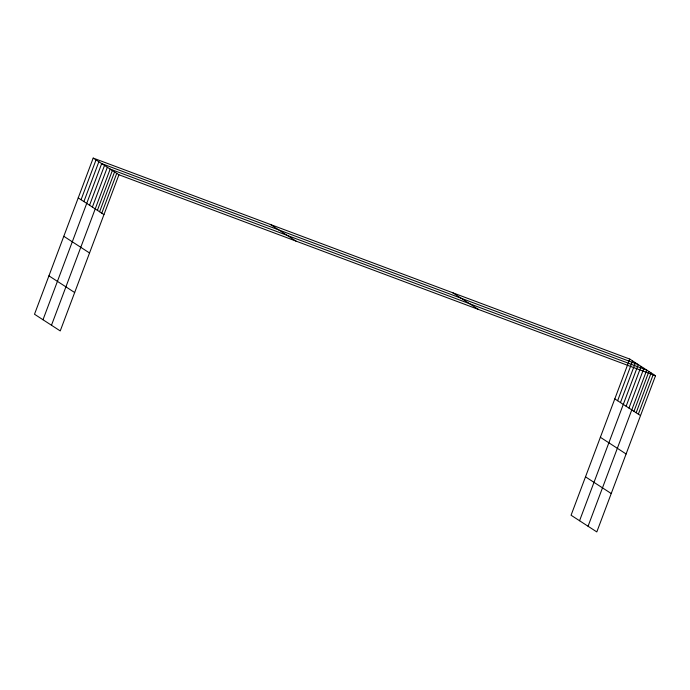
<?xml version="1.0" encoding="UTF-8"?>
<svg xmlns="http://www.w3.org/2000/svg" width="690" height="690" viewBox="0 0 690 690"><rect width="100%" height="100%" fill="white"/><g stroke="black" fill="none" stroke-linecap="round" stroke-linejoin="round"><path stroke-width="1.03" d="M93.193 158.079L34.5 314.235L60.237 330.924L118.93 174.768L93.193 158.079L629.763 359.076L655.5 375.765L596.807 531.921L571.07 515.232L629.763 359.076M81.058 199.738L96.022 159.916M83.887 201.575L98.86 161.753M42.996 319.746L101.689 163.59L638.259 364.587L579.566 520.734M89.553 205.241L104.518 165.428M92.382 207.078L107.347 167.265M51.483 325.249L110.184 169.093L646.746 370.09L588.053 526.246M97.402 210.329L112.367 170.516M99.593 211.752L114.557 171.931M101.775 213.167L116.748 173.354M617.628 400.726L632.592 360.913M620.457 402.563L635.421 362.75M626.123 406.238L641.088 366.416M628.952 408.075L643.917 368.253M633.972 411.326L648.936 371.505M636.154 412.741L651.127 372.928M638.345 414.164L653.309 374.342M118.93 174.768L655.5 375.765M452.692 292.75L478.429 309.439M614.799 398.898L640.536 415.578M600.369 437.288L626.106 453.977M270.264 224.414L296.001 241.095M585.5 476.842L611.236 493.531M78.229 197.901L103.966 214.59M63.799 236.291L89.536 252.98M48.93 275.845L74.667 292.534"/></g></svg>
